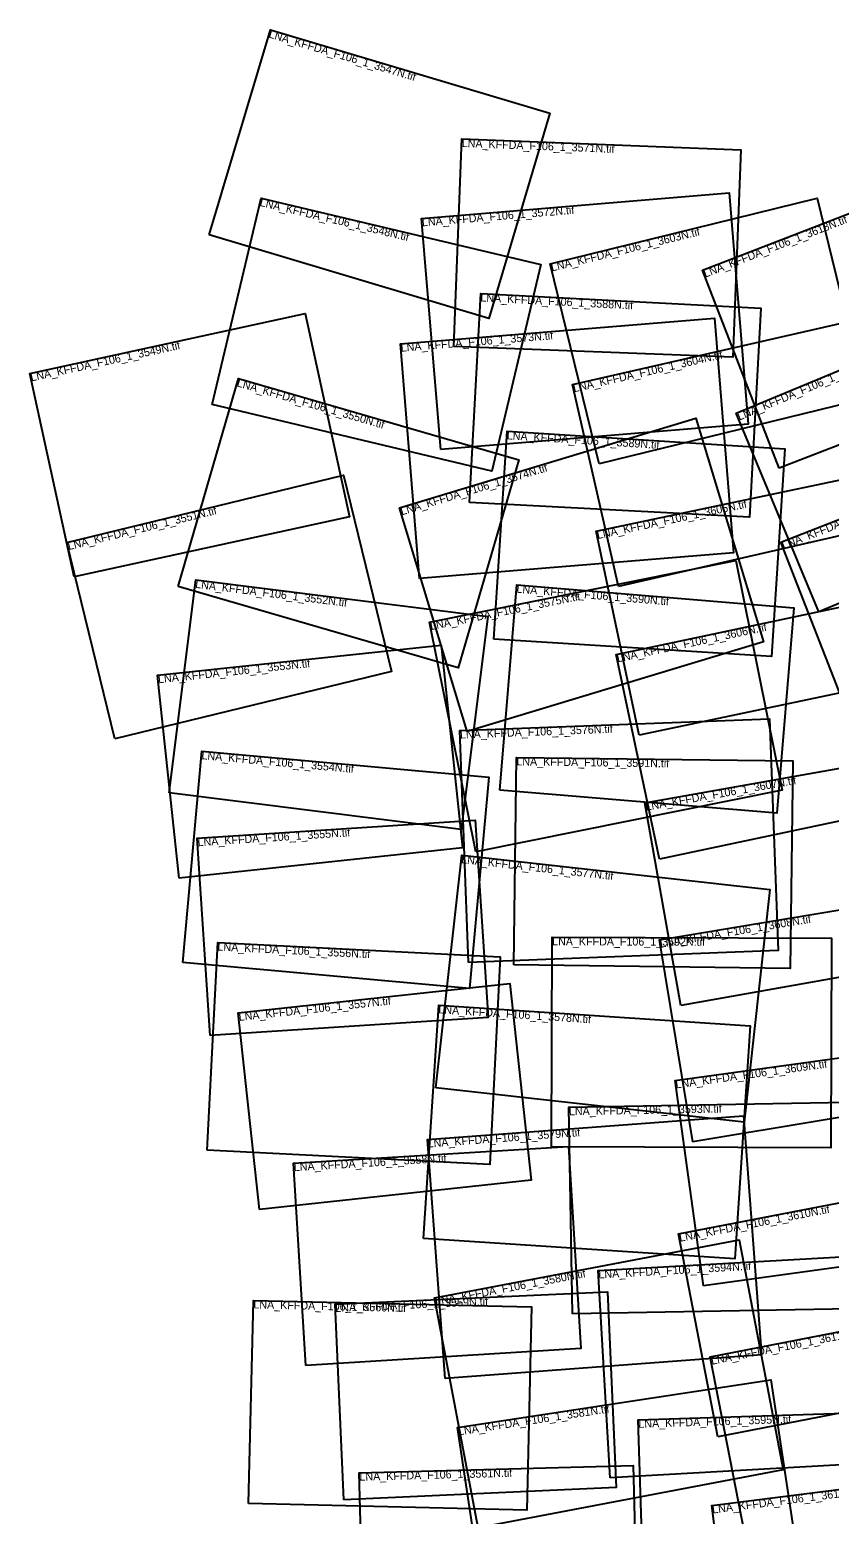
# Model space of a CAD drawing. Extents: x 451927 to 464535, y 281260 to 296995.
# Drawn here: x 451927 to 456925, y 287273 to 296550 of the extents above; entities that cross this region are included whole.
import ezdxf

# ---------------------------------------------------------------- set-up
doc = ezdxf.new("R2010")
doc.units = 0
doc.layers.add('Default', color=7, linetype='Continuous')

msp = doc.modelspace()

# ---------------------------------------------------------------- linework, layer by layer
at = {"layer": 'Default'}
for points in [[(453049, 295267.2), (453431.6, 296549.5), (455178.9, 296028.2), (454796.3, 294745.9)], [(454578.2, 294570.9), (454628.7, 295866.9), (456371.9, 295798.9), (456321.4, 294502.9)], [(456610.9, 293808.8), (456132.4, 295046.8), (457787.4, 295686.4), (458265.9, 294448.5)], [(453066.8, 294206.6), (453373.6, 295497.7), (455122.3, 295082.1), (454815.5, 293791.1)], [(454496.3, 293925.4), (454376.6, 295370.2), (456298.3, 295529.5), (456418.1, 294084.7)], [(455486.2, 293836.9), (455180.1, 295087.2), (456849.7, 295495.9), (457155.8, 294245.7)], [(454677, 293595.3), (454746.3, 294902.1), (456496.3, 294809.4), (456427.1, 293502.6)], [(456860.3, 292911.2), (456343.9, 294153.1), (457998.5, 294841.1), (458514.9, 293599.2)], [(452204.2, 293130), (451927.1, 294400.4), (453649.4, 294776.1), (453926.5, 293505.7)], [(454364.4, 293120.7), (454244.1, 294586.8), (456206.4, 294747.7), (456326.6, 293281.6)], [(455606.9, 293070.9), (455318.9, 294332.6), (457010.1, 294718.5), (457298, 293456.9)], [(452855.3, 293070.7), (453232.6, 294369.9), (454983.5, 293861.5), (454606.2, 292562.3)], [(454661.6, 292165.2), (454238.9, 293562.7), (456090.9, 294122.9), (456513.7, 292725.5)], [(454829.1, 292741.6), (454911.2, 294040.3), (456646.1, 293930.6), (456564, 292631.9)], [(457109.5, 292099.4), (456621.9, 293347.7), (458296.9, 294001.8), (458784.4, 292753.6)], [(452458.6, 292118.6), (452160, 293346.1), (453889.6, 293766.8), (454188.2, 292539.3)], [(455736.4, 292140.8), (455467.8, 293415.6), (457172.7, 293774.9), (457441.4, 292500)], [(454714.9, 291411.6), (454425.6, 292846.6), (456341.7, 293233), (456631.1, 291797.9)], [(452799.6, 291780.7), (452966.2, 293112.2), (454789.7, 292883.9), (454623.1, 291552.5)], [(454865.7, 291797.5), (454972.8, 293081.6), (456703.3, 292937.3), (456596.2, 291653.2)], [(455864.3, 291365.6), (455592.5, 292645.1), (457304.4, 293008.8), (457576.2, 291729.3)], [(452861.7, 291248.2), (452726.7, 292515.3), (454498, 292704), (454632.9, 291436.9)], [(454670.6, 290721.7), (454615.7, 292170), (456550.5, 292243.4), (456605.4, 290795.1)], [(452884, 290720.9), (453004, 292041.6), (454796.6, 291878.8), (454676.6, 290558)], [(454952.6, 290705.4), (454969.5, 292002.8), (456696.8, 291980.2), (456679.9, 290682.8)], [(455996.6, 290451.4), (455771.7, 291718.3), (457460.9, 292018.2), (457685.8, 290751.3)], [(453055.5, 290264.2), (452974.9, 291496.9), (454712, 291610.5), (454792.6, 290377.8)], [(454466.3, 289938.7), (454628.3, 291391.8), (456553.9, 291177.1), (456391.9, 289724.1)], [(456072.8, 289600.7), (455862.7, 290862.5), (457553.9, 291144), (457764, 289882.3)], [(453037, 289548.1), (453102.7, 290845.8), (454868.2, 290756.5), (454802.5, 289458.8)], [(455188.6, 289568.3), (455192.6, 290878.2), (456938.8, 290872.8), (456934.7, 289563)], [(453363.6, 289176.6), (453230.9, 290405.4), (454928.5, 290588.7), (455061.1, 289359.8)], [(454388, 288997), (454483.8, 290453.7), (456430, 290325.7), (456334.2, 288869)], [(456137.8, 288700.3), (455960.7, 289983.3), (457666.9, 290218.8), (457844, 288935.9)], [(455320.1, 288526), (455297.1, 289816.3), (457036.1, 289847.3), (457059.1, 288557)], [(454524.3, 288121.7), (454412.8, 289614.3), (456388.7, 289762), (456500.2, 288269.4)], [(453653.1, 288203.5), (453576.4, 289466.5), (455295.8, 289570.9), (455372.5, 288308)], [(456227.9, 287757.4), (455982.8, 289024.8), (457689.1, 289354.8), (457934.3, 288087.4)], [(454731.2, 287187.4), (454457.2, 288625.9), (456361.6, 288988.6), (456635.6, 287550.1)], [(455554.3, 287500.3), (455480.6, 288796.2), (457222.6, 288895.2), (457296.3, 287599.4)], [(453295.8, 287339.6), (453326.2, 288609.9), (455064.5, 288568.3), (455034.1, 287298)], [(453891, 287363.1), (453836.1, 288586.8), (455538.2, 288663.2), (455593.1, 287439.5)], [(456431.2, 286977.8), (456181.3, 288256.5), (457882.8, 288589), (458132.7, 287310.4)], [(454823.9, 286341.5), (454600.7, 287815.6), (456560.1, 288112.4), (456783.3, 286638.3)], [(455772.4, 286564.7), (455731, 287863.1), (457472.3, 287918.6), (457513.7, 286620.3)], [(454019.1, 286311.2), (453987.5, 287532.6), (455699.2, 287577), (455730.8, 286355.6)], [(456353.9, 286033.9), (456189.9, 287327.2), (457908.5, 287545.2), (458072.5, 286251.9)]]:
    msp.add_lwpolyline(points, close=True, dxfattribs=at)

# ---------------------------------------------------------------- texts
for s, rotation, p in [('LNA_KFFDA_F106_1_3547N.tif', 343.38749, (453417.3, 296501.6)), ('LNA_KFFDA_F106_1_3571N.tif', 357.76595, (454626.8, 295816.9)), ('LNA_KFFDA_F106_1_3548N.tif', 346.63175, (453362, 295449.1)), ('LNA_KFFDA_F106_1_3572N.tif', 4.73685, (454380.7, 295320.4)), ('LNA_KFFDA_F106_1_3618N.tif', 21.13145, (456150.4, 295000.1)), ('LNA_KFFDA_F106_1_3603N.tif', 13.75637, (455192, 295038.6)), ('LNA_KFFDA_F106_1_3588N.tif', 356.9672, (454743.6, 294852.2)), ('LNA_KFFDA_F106_1_3573N.tif', 4.68791, (454248.2, 294537)), ('LNA_KFFDA_F106_1_3549N.tif', 12.30264, (451937.8, 294351.6)), ('LNA_KFFDA_F106_1_3604N.tif', 12.85587, (455330.1, 294283.8)), ('LNA_KFFDA_F106_1_3619N.tif', 22.57944, (456363.1, 294106.9)), ('LNA_KFFDA_F106_1_3550N.tif', 343.80768, (453218.6, 294321.9)), ('LNA_KFFDA_F106_1_3589N.tif', 356.38248, (454908, 293990.4)), ('LNA_KFFDA_F106_1_3574N.tif', 16.83176, (454253.3, 293514.8)), ('LNA_KFFDA_F106_1_3620N.tif', 21.33424, (456640.1, 293301.1)), ('LNA_KFFDA_F106_1_3605N.tif', 11.8997, (455478.1, 293366.7)), ('LNA_KFFDA_F106_1_3551N.tif', 13.67205, (452171.8, 293297.5)), ('LNA_KFFDA_F106_1_3552N.tif', 352.86605, (452960, 293062.5)), ('LNA_KFFDA_F106_1_3590N.tif', 355.2322, (454968.6, 293031.8)), ('LNA_KFFDA_F106_1_3575N.tif', 11.39979, (454435.5, 292797.6)), ('LNA_KFFDA_F106_1_3606N.tif', 11.99446, (455602.9, 292596.2)), ('LNA_KFFDA_F106_1_3553N.tif', 6.07982, (452732, 292465.6)), ('LNA_KFFDA_F106_1_3576N.tif', 2.17198, (454617.6, 292120.1)), ('LNA_KFFDA_F106_1_3554N.tif', 354.8088, (452999.5, 291991.8)), ('LNA_KFFDA_F106_1_3591N.tif', 359.25191, (454968.8, 291952.8)), ('LNA_KFFDA_F106_1_3607N.tif', 10.06669, (455780.4, 291669.1)), ('LNA_KFFDA_F106_1_3555N.tif', 3.74145, (452978.2, 291447.1)), ('LNA_KFFDA_F106_1_3577N.tif', 353.64031, (454622.7, 291342.1)), ('LNA_KFFDA_F106_1_3608N.tif', 9.45333, (455870.9, 290813.1)), ('LNA_KFFDA_F106_1_3556N.tif', 357.10467, (453100.2, 290795.9)), ('LNA_KFFDA_F106_1_3592N.tif', 359.82416, (455192.5, 290828.2)), ('LNA_KFFDA_F106_1_3557N.tif', 6.16226, (453236.3, 290355.7)), ('LNA_KFFDA_F106_1_3578N.tif', 356.23642, (454480.5, 290403.8)), ('LNA_KFFDA_F106_1_3609N.tif', 7.86013, (455967.5, 289933.7)), ('LNA_KFFDA_F106_1_3593N.tif', 1.0209, (455298, 289766.3)), ('LNA_KFFDA_F106_1_3579N.tif', 4.27406, (454416.5, 289564.5)), ('LNA_KFFDA_F106_1_3558N.tif', 3.47507, (453579.4, 289416.6)), ('LNA_KFFDA_F106_1_3610N.tif', 10.94708, (455992.3, 288975.7)), ('LNA_KFFDA_F106_1_3580N.tif', 10.78432, (454466.6, 288576.7)), ('LNA_KFFDA_F106_1_3594N.tif', 3.25482, (455483.4, 288746.3)), ('LNA_KFFDA_F106_1_3560N.tif', 358.62841, (453325, 288559.9)), ('LNA_KFFDA_F106_1_3559N.tif', 2.56833, (453838.4, 288536.9)), ('LNA_KFFDA_F106_1_3611N.tif', 11.05863, (456190.9, 288207.4)), ('LNA_KFFDA_F106_1_3581N.tif', 8.61152, (454608.2, 287766.2)), ('LNA_KFFDA_F106_1_3595N.tif', 1.82762, (455732.5, 287813.1)), ('LNA_KFFDA_F106_1_3561N.tif', 1.48448, (453988.8, 287482.6)), ('LNA_KFFDA_F106_1_3612N.tif', 7.22813, (456196.2, 287277.6))]:
    msp.add_text(s, height=50, rotation=rotation, dxfattribs=at).set_placement(p)

doc.saveas('drawing.dxf')
